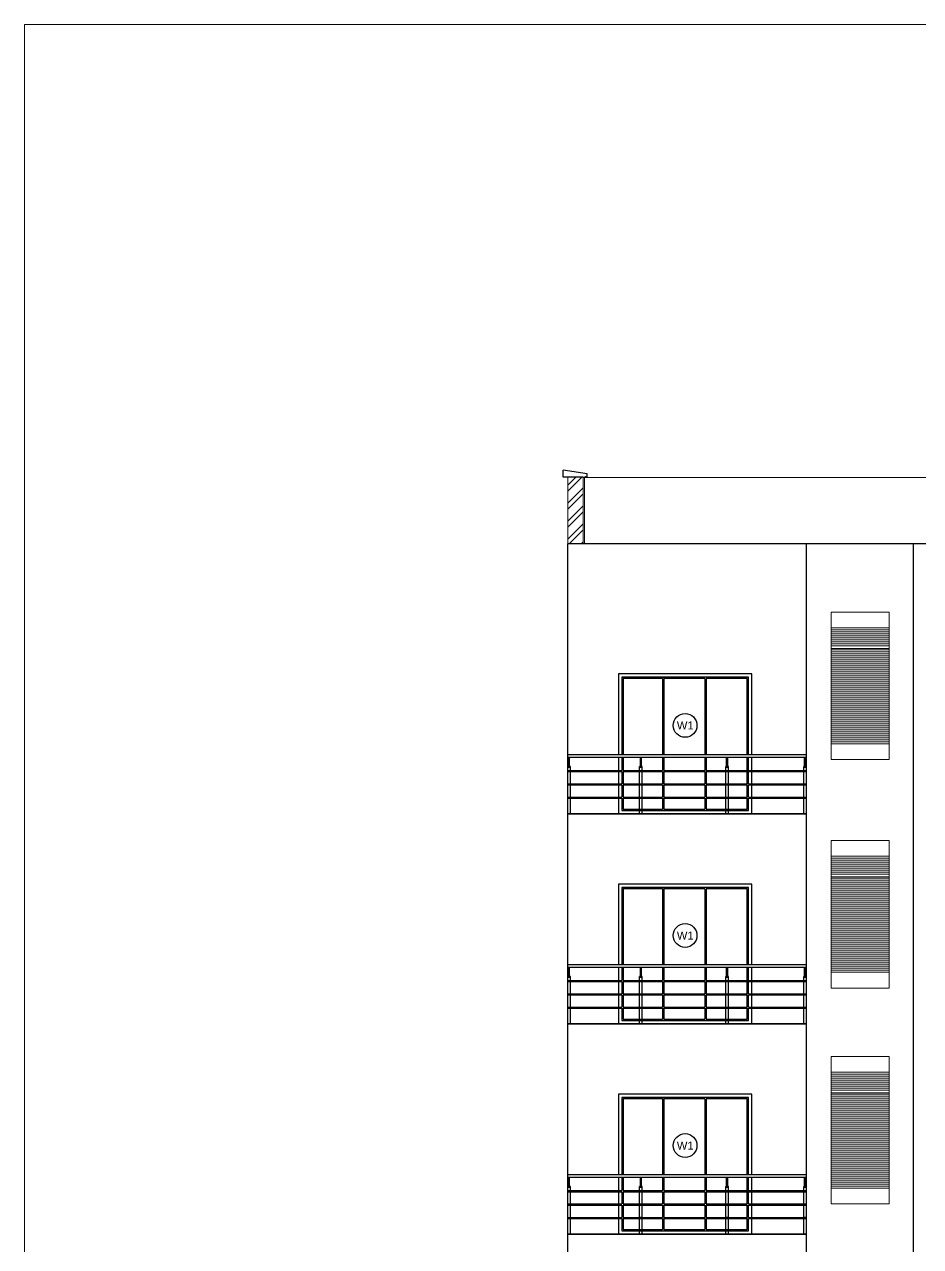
# Model space of a CAD drawing. Header units: millimetres. Extents: x -1932176 to 78768, y -1967 to 1266654.
# Drawn here: x -535414 to -521973, y 407666 to 425992 of the extents above; entities that cross this region are included whole.
import ezdxf

# ---------------------------------------------------------------- set-up
doc = ezdxf.new("R2010")
doc.units = ezdxf.units.MM
for name, color, linetype, lineweight in [('HATCH', 250, 'Continuous', 13), ('PLASTER', 252, 'Continuous', 15), ('railing', 212, 'Continuous', 25), ('SHEET', 7, 'Continuous', 13)]:
    doc.layers.add(name, color=color, linetype=linetype, lineweight=lineweight)
doc.styles.get("Standard").update_dxf_attribs({"font": 'arial.ttf'})

# ---------------------------------------------------------------- blocks, each defined once
blk = doc.blocks.new('ригеледержатель')
at = {"layer": 'railing', "ltscale": 10}
blk.add_lwpolyline([(148240, 1192435), (148270, 1192435), (148270, 1192417), (148240, 1192417)], close=True, dxfattribs=at)
blk.add_circle((148255, 1192426), 3, dxfattribs=at)

msp = doc.modelspace()

# ---------------------------------------------------------------- hatches: boundary and pattern name
at = {"layer": 'HATCH'}
h = msp.add_hatch(dxfattribs=at)
h.set_pattern_fill('ANSI32', color=256, scale=20)
h.set_pattern_definition([(45, (-1335607.8, 125846.54), (-134.70384, 134.70384), []), (45, (-1335517.99, 125846.54), (-134.70384, 134.70384), [])])
h.paths.add_polyline_path([(-527264.24249, 418204.59026), (-527034.24249, 418204.59026), (-527034.24249, 418224.59026), (-527034.18493, 419205.47893), (-527264.18493, 419205.47893)])
h.paths.add_polyline_path([(-504789.04995, 419187.03857), (-505019.04995, 419187.03857), (-505019.04995, 418205.03857), (-504789.04995, 418205.03857)])

# ---------------------------------------------------------------- linework, layer by layer
at = {"color": 18, "linetype": 'Continuous', "lineweight": 30, "ltscale": 5, "true_color": 0x000000}
for p, q in [((-527334.58416, 419204.59026), (-527334.58416, 419305.85832)), ((-526972.4365, 419254.59026), (-527334.58416, 419305.85832)), ((-527038.51033, 419204.59026), (-527334.58416, 419204.59026)), ((-527038.51033, 419204.59026), (-527005.1923, 419204.59026)), ((-526990.91052, 419204.59026), (-526972.4365, 419204.59026)), ((-526972.4365, 419204.59026), (-526972.4365, 419254.59026))]:
    msp.add_line(p, q, dxfattribs=at)
at = {"linetype": 'ByBlock', "lineweight": 20}
for p, q in [((-527264.24249, 418204.59026), (-527264.24249, 419204.59026)), ((-527034.24249, 419204.59026), (-527034.24249, 418204.59026)), ((-527264.24249, 414154.59026), (-527224.24249, 414154.59026)), ((-526187.91753, 414154.59026), (-526147.91753, 414154.59026)), ((-524894.01452, 414154.59026), (-524854.01452, 414154.59026)), ((-523724.24192, 414154.59026), (-523684.24192, 414154.59026)), ((-527264.24249, 411004.59026), (-527224.24249, 411004.59026)), ((-526187.91753, 411004.59026), (-526147.91753, 411004.59026)), ((-524894.01452, 411004.59026), (-524854.01452, 411004.59026)), ((-523724.24192, 411004.59026), (-523684.24192, 411004.59026)), ((-527264.24249, 407854.59026), (-527224.24249, 407854.59026)), ((-526187.91753, 407854.59026), (-526147.91753, 407854.59026)), ((-524894.01452, 407854.59026), (-524854.01452, 407854.59026)), ((-523724.24192, 407854.59026), (-523684.24192, 407854.59026))]:
    msp.add_line(p, q, dxfattribs=at)
at = {"color": 252, "ltscale": 30}
msp.add_line((-527014.24249, 419204.59026), (-505039.04995, 419187.48688), dxfattribs=at)
at = {"ltscale": 30}
for p, q in [((-527264.24249, 391654.59026), (-527264.24249, 418204.59026)), ((-504789.04995, 418204.59026), (-527264.24249, 418204.59026)), ((-523684.24209, 414154.59026), (-523684.24209, 418204.59026)), ((-522081.01097, 394654.59026), (-522081.01097, 418204.59026)), ((-524554.90031, 416202.09026), (-526454.90031, 416202.09026)), ((-526454.90031, 416202.09026), (-526454.90031, 415727.3923)), ((-526454.90031, 416202.09026), (-525821.90031, 416202.09026)), ((-525841.90031, 416182.09026), (-525841.90031, 415046.61926)), ((-525821.90031, 416182.09026), (-525821.90031, 415046.61926)), ((-525207.90031, 416182.09026), (-525207.90031, 415046.61926)), ((-524554.90031, 416202.09026), (-525187.90031, 416202.09026)), ((-525187.90031, 416182.09026), (-525187.90031, 415046.61926)), ((-527264.24249, 415046.61926), (-523684.24192, 415046.61926)), ((-527264.24249, 414154.59026), (-527264.24249, 415006.61926)), ((-527264.24249, 415006.61926), (-527236.24249, 415006.61926)), ((-527264.24249, 415006.61926), (-523684.24192, 415006.61926)), ((-525841.90031, 415006.61926), (-525841.90031, 414804.61926)), ((-525821.90031, 415006.61926), (-525821.90031, 414804.61926)), ((-525207.90031, 415006.61926), (-525207.90031, 414804.61926)), ((-525187.90031, 415006.61926), (-525187.90031, 414804.61926)), ((-523712.24192, 415006.61926), (-523684.24192, 415006.61926)), ((-523684.24192, 414154.59026), (-523684.24192, 415006.61926)), ((-527264.24249, 414804.61926), (-527224.24249, 414804.61926)), ((-527264.24249, 414804.61926), (-526454.90031, 414804.61926)), ((-527264.24249, 414788.61926), (-527224.24249, 414788.61926)), ((-527264.24249, 414788.61926), (-526454.90031, 414788.61926)), ((-526434.90031, 414804.61926), (-525841.90031, 414804.61926)), ((-526434.90031, 414788.61926), (-525841.90031, 414788.61926)), ((-525841.90031, 414788.61926), (-525841.90031, 414604.61926)), ((-525821.90031, 414804.61926), (-525207.90031, 414804.61926)), ((-525821.90031, 414788.61926), (-525821.90031, 414604.61926)), ((-525821.90031, 414788.61926), (-525207.90031, 414788.61926)), ((-525207.90031, 414788.61926), (-525207.90031, 414604.61926)), ((-525187.90031, 414804.61926), (-523684.24192, 414804.61926)), ((-525187.90031, 414788.61926), (-525187.90031, 414604.61926)), ((-525187.90031, 414788.61926), (-523684.24192, 414788.61926)), ((-523724.24192, 414804.61926), (-523684.24192, 414804.61926)), ((-523724.24192, 414788.61926), (-523684.24192, 414788.61926)), ((-527264.24249, 414604.61926), (-527224.24249, 414604.61926)), ((-527264.24249, 414604.61926), (-526454.90031, 414604.61926)), ((-527264.24249, 414588.61926), (-527224.24249, 414588.61926)), ((-527264.24249, 414588.61926), (-526454.90031, 414588.61926)), ((-526434.90031, 414604.61926), (-525841.90031, 414604.61926)), ((-526434.90031, 414588.61926), (-525841.90031, 414588.61926)), ((-525841.90031, 414588.61926), (-525841.90031, 414404.61926)), ((-525821.90031, 414604.61926), (-525207.90031, 414604.61926)), ((-525821.90031, 414588.61926), (-525821.90031, 414404.61926)), ((-525821.90031, 414588.61926), (-525207.90031, 414588.61926)), ((-525207.90031, 414588.61926), (-525207.90031, 414404.61926)), ((-525187.90031, 414604.61926), (-524574.90031, 414604.61926)), ((-525187.90031, 414588.61926), (-525187.90031, 414404.61926)), ((-525187.90031, 414588.61926), (-524574.90031, 414588.61926)), ((-524554.90031, 414604.61926), (-523684.24192, 414604.61926)), ((-524554.90031, 414588.61926), (-523684.24192, 414588.61926)), ((-523724.24192, 414604.61926), (-523684.24192, 414604.61926)), ((-523724.24192, 414588.61926), (-523684.24192, 414588.61926)), ((-527264.24249, 414404.61926), (-527224.24249, 414404.61926)), ((-527264.24249, 414404.61926), (-526454.90031, 414404.61926)), ((-527264.24249, 414388.61926), (-527224.24249, 414388.61926)), ((-527264.24249, 414388.61926), (-526454.90031, 414388.61926)), ((-526434.90031, 414404.61926), (-525841.90031, 414404.61926)), ((-526434.90031, 414388.61926), (-525841.90031, 414388.61926)), ((-525841.90031, 414388.61926), (-525841.90031, 414224.59026)), ((-525821.90031, 414404.61926), (-525207.90031, 414404.61926)), ((-525821.90031, 414388.61926), (-525821.90031, 414224.59026)), ((-525821.90031, 414388.61926), (-525207.90031, 414388.61926)), ((-525207.90031, 414388.61926), (-525207.90031, 414224.59026)), ((-525187.90031, 414404.61926), (-524574.90031, 414404.61926)), ((-525187.90031, 414388.61926), (-525187.90031, 414224.59026)), ((-525187.90031, 414388.61926), (-524574.90031, 414388.61926)), ((-524554.90031, 414404.61926), (-523684.24192, 414404.61926)), ((-524554.90031, 414388.61926), (-523684.24192, 414388.61926)), ((-523724.24192, 414404.61926), (-523684.24192, 414404.61926)), ((-523724.24192, 414388.61926), (-523684.24192, 414388.61926)), ((-523684.24209, 414154.59026), (-527264.24249, 414154.59026)), ((-523684.24209, 414154.59026), (-527264.24249, 414154.59026)), ((-527264.24249, 414154.59026), (-527224.24249, 414154.59026)), ((-527264.24249, 414154.59026), (-523684.24192, 414154.59026)), ((-523724.24192, 414154.59026), (-523684.24192, 414154.59026)), ((-523684.24209, 411004.59026), (-523684.24209, 414154.59026)), ((-524554.90031, 413052.09026), (-526454.90031, 413052.09026)), ((-526454.90031, 413052.09026), (-526454.90031, 412577.3923)), ((-526454.90031, 413052.09026), (-525821.90031, 413052.09026)), ((-525841.90031, 413032.09026), (-525841.90031, 411896.61926)), ((-525821.90031, 413032.09026), (-525821.90031, 411896.61926)), ((-525207.90031, 413032.09026), (-525207.90031, 411896.61926)), ((-524554.90031, 413052.09026), (-525187.90031, 413052.09026)), ((-525187.90031, 413032.09026), (-525187.90031, 411896.61926)), ((-527264.24249, 411896.61926), (-523684.24192, 411896.61926)), ((-527264.24249, 411004.59026), (-527264.24249, 411856.61926)), ((-527264.24249, 411856.61926), (-527236.24249, 411856.61926)), ((-527264.24249, 411856.61926), (-523684.24192, 411856.61926)), ((-525841.90031, 411856.61926), (-525841.90031, 411654.61926)), ((-525821.90031, 411856.61926), (-525821.90031, 411654.61926)), ((-525207.90031, 411856.61926), (-525207.90031, 411654.61926)), ((-525187.90031, 411856.61926), (-525187.90031, 411654.61926)), ((-523712.24192, 411856.61926), (-523684.24192, 411856.61926)), ((-523684.24192, 411004.59026), (-523684.24192, 411856.61926)), ((-527264.24249, 411654.61926), (-527224.24249, 411654.61926)), ((-527264.24249, 411654.61926), (-526454.90031, 411654.61926)), ((-527264.24249, 411638.61926), (-527224.24249, 411638.61926)), ((-527264.24249, 411638.61926), (-526454.90031, 411638.61926)), ((-526434.90031, 411654.61926), (-525841.90031, 411654.61926)), ((-526434.90031, 411638.61926), (-525841.90031, 411638.61926)), ((-525841.90031, 411638.61926), (-525841.90031, 411454.61926)), ((-525821.90031, 411654.61926), (-525207.90031, 411654.61926)), ((-525821.90031, 411638.61926), (-525821.90031, 411454.61926)), ((-525821.90031, 411638.61926), (-525207.90031, 411638.61926)), ((-525207.90031, 411638.61926), (-525207.90031, 411454.61926)), ((-525187.90031, 411654.61926), (-523684.24192, 411654.61926)), ((-525187.90031, 411638.61926), (-525187.90031, 411454.61926)), ((-525187.90031, 411638.61926), (-523684.24192, 411638.61926)), ((-523724.24192, 411654.61926), (-523684.24192, 411654.61926)), ((-523724.24192, 411638.61926), (-523684.24192, 411638.61926)), ((-527264.24249, 411454.61926), (-527224.24249, 411454.61926)), ((-527264.24249, 411454.61926), (-526454.90031, 411454.61926)), ((-527264.24249, 411438.61926), (-527224.24249, 411438.61926)), ((-527264.24249, 411438.61926), (-526454.90031, 411438.61926)), ((-526434.90031, 411454.61926), (-525841.90031, 411454.61926)), ((-526434.90031, 411438.61926), (-525841.90031, 411438.61926)), ((-525841.90031, 411438.61926), (-525841.90031, 411254.61926)), ((-525821.90031, 411454.61926), (-525207.90031, 411454.61926)), ((-525821.90031, 411438.61926), (-525821.90031, 411254.61926)), ((-525821.90031, 411438.61926), (-525207.90031, 411438.61926)), ((-525207.90031, 411438.61926), (-525207.90031, 411254.61926)), ((-525187.90031, 411454.61926), (-524574.90031, 411454.61926)), ((-525187.90031, 411438.61926), (-525187.90031, 411254.61926)), ((-525187.90031, 411438.61926), (-524574.90031, 411438.61926)), ((-524554.90031, 411454.61926), (-523684.24192, 411454.61926)), ((-524554.90031, 411438.61926), (-523684.24192, 411438.61926)), ((-523724.24192, 411454.61926), (-523684.24192, 411454.61926)), ((-523724.24192, 411438.61926), (-523684.24192, 411438.61926)), ((-527264.24249, 411254.61926), (-527224.24249, 411254.61926)), ((-527264.24249, 411254.61926), (-526454.90031, 411254.61926)), ((-527264.24249, 411238.61926), (-527224.24249, 411238.61926)), ((-527264.24249, 411238.61926), (-526454.90031, 411238.61926)), ((-526434.90031, 411254.61926), (-525841.90031, 411254.61926)), ((-526434.90031, 411238.61926), (-525841.90031, 411238.61926)), ((-525841.90031, 411238.61926), (-525841.90031, 411074.59026)), ((-525821.90031, 411254.61926), (-525207.90031, 411254.61926)), ((-525821.90031, 411238.61926), (-525821.90031, 411074.59026)), ((-525821.90031, 411238.61926), (-525207.90031, 411238.61926)), ((-525207.90031, 411238.61926), (-525207.90031, 411074.59026)), ((-525187.90031, 411254.61926), (-524574.90031, 411254.61926)), ((-525187.90031, 411238.61926), (-525187.90031, 411074.59026)), ((-525187.90031, 411238.61926), (-524574.90031, 411238.61926)), ((-524554.90031, 411254.61926), (-523684.24192, 411254.61926)), ((-524554.90031, 411238.61926), (-523684.24192, 411238.61926)), ((-523724.24192, 411254.61926), (-523684.24192, 411254.61926)), ((-523724.24192, 411238.61926), (-523684.24192, 411238.61926)), ((-523684.24209, 411004.59026), (-527264.24249, 411004.59026)), ((-523684.24209, 411004.59026), (-527264.24249, 411004.59026)), ((-527264.24249, 411004.59026), (-527224.24249, 411004.59026)), ((-527264.24249, 411004.59026), (-523684.24192, 411004.59026)), ((-523724.24192, 411004.59026), (-523684.24192, 411004.59026)), ((-523684.24209, 407854.59026), (-523684.24209, 411004.59026)), ((-524554.90031, 409902.09026), (-526454.90031, 409902.09026)), ((-526454.90031, 409902.09026), (-526454.90031, 409427.3923)), ((-526454.90031, 409902.09026), (-525821.90031, 409902.09026)), ((-525841.90031, 409882.09026), (-525841.90031, 408746.61926)), ((-525821.90031, 409882.09026), (-525821.90031, 408746.61926)), ((-525207.90031, 409882.09026), (-525207.90031, 408746.61926)), ((-524554.90031, 409902.09026), (-525187.90031, 409902.09026)), ((-525187.90031, 409882.09026), (-525187.90031, 408746.61926)), ((-527264.24249, 408746.61926), (-523684.24192, 408746.61926)), ((-527264.24249, 407854.59026), (-527264.24249, 408706.61926)), ((-527264.24249, 408706.61926), (-527236.24249, 408706.61926)), ((-527264.24249, 408706.61926), (-523684.24192, 408706.61926)), ((-525841.90031, 408706.61926), (-525841.90031, 408504.61926)), ((-525821.90031, 408706.61926), (-525821.90031, 408504.61926)), ((-525207.90031, 408706.61926), (-525207.90031, 408504.61926)), ((-525187.90031, 408706.61926), (-525187.90031, 408504.61926)), ((-523712.24192, 408706.61926), (-523684.24192, 408706.61926)), ((-523684.24192, 407854.59026), (-523684.24192, 408706.61926)), ((-527264.24249, 408504.61926), (-527224.24249, 408504.61926)), ((-527264.24249, 408504.61926), (-526454.90031, 408504.61926)), ((-527264.24249, 408488.61926), (-527224.24249, 408488.61926)), ((-527264.24249, 408488.61926), (-526454.90031, 408488.61926)), ((-526434.90031, 408504.61926), (-525841.90031, 408504.61926)), ((-526434.90031, 408488.61926), (-525841.90031, 408488.61926)), ((-525841.90031, 408488.61926), (-525841.90031, 408304.61926)), ((-525821.90031, 408504.61926), (-525207.90031, 408504.61926)), ((-525821.90031, 408488.61926), (-525821.90031, 408304.61926)), ((-525821.90031, 408488.61926), (-525207.90031, 408488.61926)), ((-525207.90031, 408488.61926), (-525207.90031, 408304.61926)), ((-525187.90031, 408504.61926), (-523684.24192, 408504.61926)), ((-525187.90031, 408488.61926), (-525187.90031, 408304.61926)), ((-525187.90031, 408488.61926), (-523684.24192, 408488.61926)), ((-523724.24192, 408504.61926), (-523684.24192, 408504.61926)), ((-523724.24192, 408488.61926), (-523684.24192, 408488.61926)), ((-527264.24249, 408304.61926), (-527224.24249, 408304.61926)), ((-527264.24249, 408304.61926), (-526454.90031, 408304.61926)), ((-526434.90031, 408304.61926), (-525841.90031, 408304.61926)), ((-525821.90031, 408304.61926), (-525207.90031, 408304.61926)), ((-525187.90031, 408304.61926), (-524574.90031, 408304.61926)), ((-524554.90031, 408304.61926), (-523684.24192, 408304.61926)), ((-523724.24192, 408304.61926), (-523684.24192, 408304.61926)), ((-527264.24249, 408288.61926), (-527224.24249, 408288.61926)), ((-527264.24249, 408288.61926), (-526454.90031, 408288.61926)), ((-526434.90031, 408288.61926), (-525841.90031, 408288.61926)), ((-525841.90031, 408288.61926), (-525841.90031, 408104.61926)), ((-525821.90031, 408288.61926), (-525821.90031, 408104.61926)), ((-525821.90031, 408288.61926), (-525207.90031, 408288.61926)), ((-525207.90031, 408288.61926), (-525207.90031, 408104.61926)), ((-525187.90031, 408288.61926), (-525187.90031, 408104.61926)), ((-525187.90031, 408288.61926), (-524574.90031, 408288.61926)), ((-524554.90031, 408288.61926), (-523684.24192, 408288.61926)), ((-523724.24192, 408288.61926), (-523684.24192, 408288.61926)), ((-527264.24249, 408104.61926), (-527224.24249, 408104.61926)), ((-527264.24249, 408104.61926), (-526454.90031, 408104.61926)), ((-527264.24249, 408088.61926), (-527224.24249, 408088.61926)), ((-527264.24249, 408088.61926), (-526454.90031, 408088.61926)), ((-526434.90031, 408104.61926), (-525841.90031, 408104.61926)), ((-526434.90031, 408088.61926), (-525841.90031, 408088.61926)), ((-525841.90031, 408088.61926), (-525841.90031, 407924.59026)), ((-525821.90031, 408104.61926), (-525207.90031, 408104.61926)), ((-525821.90031, 408088.61926), (-525821.90031, 407924.59026)), ((-525821.90031, 408088.61926), (-525207.90031, 408088.61926)), ((-525207.90031, 408088.61926), (-525207.90031, 407924.59026)), ((-525187.90031, 408104.61926), (-524574.90031, 408104.61926)), ((-525187.90031, 408088.61926), (-525187.90031, 407924.59026)), ((-525187.90031, 408088.61926), (-524574.90031, 408088.61926)), ((-524554.90031, 408104.61926), (-523684.24192, 408104.61926)), ((-524554.90031, 408088.61926), (-523684.24192, 408088.61926)), ((-523724.24192, 408104.61926), (-523684.24192, 408104.61926)), ((-523724.24192, 408088.61926), (-523684.24192, 408088.61926)), ((-523684.24209, 407854.59026), (-527264.24249, 407854.59026)), ((-523684.24209, 407854.59026), (-527264.24249, 407854.59026)), ((-527264.24249, 407854.59026), (-527224.24249, 407854.59026)), ((-527264.24249, 407854.59026), (-523684.24192, 407854.59026)), ((-523724.24192, 407854.59026), (-523684.24192, 407854.59026)), ((-523684.24209, 404704.59026), (-523684.24209, 407854.59026))]:
    msp.add_line(p, q, dxfattribs=at)
for p, q in [((-527034.24249, 418204.59026), (-527034.24249, 418224.59026)), ((-527264.24249, 414154.59026), (-527264.24249, 414864.59026)), ((-526187.91753, 414154.59026), (-526187.91753, 414866.61926)), ((-524894.01452, 414154.59026), (-524894.01452, 414866.61926)), ((-523724.24192, 414154.59026), (-523724.24192, 414866.61926)), ((-527264.24249, 411004.59026), (-527264.24249, 411714.59026)), ((-526187.91753, 411004.59026), (-526187.91753, 411716.61926)), ((-524894.01452, 411004.59026), (-524894.01452, 411716.61926)), ((-523724.24192, 411004.59026), (-523724.24192, 411716.61926)), ((-527264.24249, 407854.59026), (-527264.24249, 408564.59026)), ((-526187.91753, 407854.59026), (-526187.91753, 408566.61926)), ((-524894.01452, 407854.59026), (-524894.01452, 408566.61926)), ((-523724.24192, 407854.59026), (-523724.24192, 408566.61926))]:
    msp.add_line(p, q)
at = {"color": 254, "linetype": 'Continuous', "lineweight": 15, "ltscale": 50, "transparency": 33554493}
for p, q in [((-522443.54135, 416946.58409), (-523314.84383, 416946.58409)), ((-522443.54135, 416916.58409), (-523314.84383, 416916.58409)), ((-522443.54135, 416886.58409), (-523314.84383, 416886.58409)), ((-522443.54135, 416886.58409), (-523314.84383, 416886.58409)), ((-522443.54135, 416856.58409), (-523314.84383, 416856.58409)), ((-522443.54135, 416826.58409), (-523314.84383, 416826.58409)), ((-522443.54135, 416796.58409), (-523314.84383, 416796.58409)), ((-522443.54135, 416766.58409), (-523314.84383, 416766.58409)), ((-522443.54135, 416736.58409), (-523314.84383, 416736.58409)), ((-522443.54135, 416706.58409), (-523314.84383, 416706.58409)), ((-522443.54135, 416706.58409), (-523314.84383, 416706.58409)), ((-522443.54135, 416676.58409), (-523314.84383, 416676.58409)), ((-522443.54135, 416636.58409), (-523314.84383, 416636.58409)), ((-522443.54135, 416616.58409), (-523314.84383, 416616.58409)), ((-522443.54135, 416586.58409), (-523314.84383, 416586.58409)), ((-522443.54135, 416556.58409), (-523314.84383, 416556.58409)), ((-522443.54135, 416526.58409), (-523314.84383, 416526.58409)), ((-522443.54135, 416526.58409), (-523314.84383, 416526.58409)), ((-522443.54135, 416496.58409), (-523314.84383, 416496.58409)), ((-522443.54135, 416466.58409), (-523314.84383, 416466.58409)), ((-522443.54135, 416436.58409), (-523314.84383, 416436.58409)), ((-522443.54135, 416406.58409), (-523314.84383, 416406.58409)), ((-522443.54135, 416376.58409), (-523314.84383, 416376.58409)), ((-522443.54135, 416346.58409), (-523314.84383, 416346.58409)), ((-522443.54135, 416346.58409), (-523314.84383, 416346.58409)), ((-522443.54135, 416316.58409), (-523314.84383, 416316.58409)), ((-522443.54135, 416286.58409), (-523314.84383, 416286.58409)), ((-522443.54135, 416256.58409), (-523314.84383, 416256.58409)), ((-522443.54135, 416226.58409), (-523314.84383, 416226.58409)), ((-522443.54135, 416196.58409), (-523314.84383, 416196.58409)), ((-522443.54135, 416166.58409), (-523314.84383, 416166.58409)), ((-522443.54135, 416166.58409), (-523314.84383, 416166.58409)), ((-522443.54135, 416136.58409), (-523314.84383, 416136.58409)), ((-522443.54135, 416106.58409), (-523314.84383, 416106.58409)), ((-522443.54135, 416076.58409), (-523314.84383, 416076.58409)), ((-522443.54135, 416046.58409), (-523314.84383, 416046.58409)), ((-522443.54135, 416016.58409), (-523314.84383, 416016.58409)), ((-522443.54135, 415986.58409), (-523314.84383, 415986.58409)), ((-522443.54135, 415986.58409), (-523314.84383, 415986.58409)), ((-522443.54135, 415956.58409), (-523314.84383, 415956.58409)), ((-522443.54135, 415926.58409), (-523314.84383, 415926.58409)), ((-522443.54135, 415896.58409), (-523314.84383, 415896.58409)), ((-522443.54135, 415866.58409), (-523314.84383, 415866.58409)), ((-522443.54135, 415836.58409), (-523314.84383, 415836.58409)), ((-522443.54135, 415806.58409), (-523314.84383, 415806.58409)), ((-522443.54135, 415776.58409), (-523314.84383, 415776.58409)), ((-522443.54135, 415746.58409), (-523314.84383, 415746.58409)), ((-522443.54135, 415716.58409), (-523314.84383, 415716.58409)), ((-522443.54135, 415686.58409), (-523314.84383, 415686.58409)), ((-522443.54135, 415656.58409), (-523314.84383, 415656.58409)), ((-522443.54135, 415626.58409), (-523314.84383, 415626.58409)), ((-522443.54135, 415626.58409), (-523314.84383, 415626.58409)), ((-522443.54135, 415596.58409), (-523314.84383, 415596.58409)), ((-522443.54135, 415566.58409), (-523314.84383, 415566.58409)), ((-522443.54135, 415536.58409), (-523314.84383, 415536.58409)), ((-522443.54135, 415536.58409), (-523314.84383, 415536.58409)), ((-522443.54135, 415506.58409), (-523314.84383, 415506.58409)), ((-522443.54135, 415506.58409), (-523314.84383, 415506.58409)), ((-522443.54135, 415476.58409), (-523314.84383, 415476.58409)), ((-522443.54135, 415476.58409), (-523314.84383, 415476.58409)), ((-522443.54135, 415446.58409), (-523314.84383, 415446.58409)), ((-522443.54135, 415446.58409), (-523314.84383, 415446.58409)), ((-522443.54135, 415416.58409), (-523314.84383, 415416.58409)), ((-522443.54135, 415386.58409), (-523314.84383, 415386.58409)), ((-522443.54135, 415386.58409), (-523314.84383, 415386.58409)), ((-522443.54135, 415356.58409), (-523314.84383, 415356.58409)), ((-522443.54135, 415326.58409), (-523314.84383, 415326.58409)), ((-522443.54135, 415296.58409), (-523314.84383, 415296.58409)), ((-522443.54135, 415266.58409), (-523314.84383, 415266.58409)), ((-522443.54135, 415236.58409), (-523314.84383, 415236.58409)), ((-522443.54135, 415206.58409), (-523314.84383, 415206.58409)), ((-522443.54135, 413518.57723), (-523314.84383, 413518.57723)), ((-522443.54135, 413488.57723), (-523314.84383, 413488.57723)), ((-522443.54135, 413458.57723), (-523314.84383, 413458.57723)), ((-522443.54135, 413458.57723), (-523314.84383, 413458.57723)), ((-522443.54135, 413428.57723), (-523314.84383, 413428.57723)), ((-522443.54135, 413398.57723), (-523314.84383, 413398.57723)), ((-522443.54135, 413368.57723), (-523314.84383, 413368.57723)), ((-522443.54135, 413338.57723), (-523314.84383, 413338.57723)), ((-522443.54135, 413308.57723), (-523314.84383, 413308.57723)), ((-522443.54135, 413278.57723), (-523314.84383, 413278.57723)), ((-522443.54135, 413278.57723), (-523314.84383, 413278.57723)), ((-522443.54135, 413248.57723), (-523314.84383, 413248.57723)), ((-522443.54135, 413208.57723), (-523314.84383, 413208.57723)), ((-522443.54135, 413188.57723), (-523314.84383, 413188.57723)), ((-522443.54135, 413158.57723), (-523314.84383, 413158.57723)), ((-522443.54135, 413128.57723), (-523314.84383, 413128.57723)), ((-522443.54135, 413098.57723), (-523314.84383, 413098.57723)), ((-522443.54135, 413098.57723), (-523314.84383, 413098.57723)), ((-522443.54135, 413068.57723), (-523314.84383, 413068.57723)), ((-522443.54135, 413038.57723), (-523314.84383, 413038.57723)), ((-522443.54135, 413008.57723), (-523314.84383, 413008.57723)), ((-522443.54135, 412978.57723), (-523314.84383, 412978.57723)), ((-522443.54135, 412948.57723), (-523314.84383, 412948.57723)), ((-522443.54135, 412918.57723), (-523314.84383, 412918.57723)), ((-522443.54135, 412918.57723), (-523314.84383, 412918.57723)), ((-522443.54135, 412888.57723), (-523314.84383, 412888.57723)), ((-522443.54135, 412858.57723), (-523314.84383, 412858.57723)), ((-522443.54135, 412828.57723), (-523314.84383, 412828.57723)), ((-522443.54135, 412798.57723), (-523314.84383, 412798.57723)), ((-522443.54135, 412768.57723), (-523314.84383, 412768.57723)), ((-522443.54135, 412738.57723), (-523314.84383, 412738.57723)), ((-522443.54135, 412738.57723), (-523314.84383, 412738.57723)), ((-522443.54135, 412708.57723), (-523314.84383, 412708.57723)), ((-522443.54135, 412678.57723), (-523314.84383, 412678.57723)), ((-522443.54135, 412648.57723), (-523314.84383, 412648.57723)), ((-522443.54135, 412618.57723), (-523314.84383, 412618.57723)), ((-522443.54135, 412588.57723), (-523314.84383, 412588.57723)), ((-522443.54135, 412558.57723), (-523314.84383, 412558.57723)), ((-522443.54135, 412558.57723), (-523314.84383, 412558.57723)), ((-522443.54135, 412528.57723), (-523314.84383, 412528.57723)), ((-522443.54135, 412498.57723), (-523314.84383, 412498.57723)), ((-522443.54135, 412468.57723), (-523314.84383, 412468.57723)), ((-522443.54135, 412438.57723), (-523314.84383, 412438.57723)), ((-522443.54135, 412408.57723), (-523314.84383, 412408.57723)), ((-522443.54135, 412378.57723), (-523314.84383, 412378.57723)), ((-522443.54135, 412348.57723), (-523314.84383, 412348.57723)), ((-522443.54135, 412318.57723), (-523314.84383, 412318.57723)), ((-522443.54135, 412288.57723), (-523314.84383, 412288.57723)), ((-522443.54135, 412258.57723), (-523314.84383, 412258.57723)), ((-522443.54135, 412228.57723), (-523314.84383, 412228.57723)), ((-522443.54135, 412198.57723), (-523314.84383, 412198.57723)), ((-522443.54135, 412198.57723), (-523314.84383, 412198.57723)), ((-522443.54135, 412168.57723), (-523314.84383, 412168.57723)), ((-522443.54135, 412138.57723), (-523314.84383, 412138.57723)), ((-522443.54135, 412108.57723), (-523314.84383, 412108.57723)), ((-522443.54135, 412108.57723), (-523314.84383, 412108.57723)), ((-522443.54135, 412078.57723), (-523314.84383, 412078.57723)), ((-522443.54135, 412078.57723), (-523314.84383, 412078.57723)), ((-522443.54135, 412048.57723), (-523314.84383, 412048.57723)), ((-522443.54135, 412048.57723), (-523314.84383, 412048.57723)), ((-522443.54135, 412018.57723), (-523314.84383, 412018.57723)), ((-522443.54135, 412018.57723), (-523314.84383, 412018.57723)), ((-522443.54135, 411988.57723), (-523314.84383, 411988.57723)), ((-522443.54135, 411958.57723), (-523314.84383, 411958.57723)), ((-522443.54135, 411958.57723), (-523314.84383, 411958.57723)), ((-522443.54135, 411928.57723), (-523314.84383, 411928.57723)), ((-522443.54135, 411898.57723), (-523314.84383, 411898.57723)), ((-522443.54135, 411868.57723), (-523314.84383, 411868.57723)), ((-522443.54135, 411838.57723), (-523314.84383, 411838.57723)), ((-522443.54135, 411808.57723), (-523314.84383, 411808.57723)), ((-522443.54135, 411778.57723), (-523314.84383, 411778.57723)), ((-522443.54135, 410281.39441), (-523314.84383, 410281.39441)), ((-522443.54135, 410251.39441), (-523314.84383, 410251.39441)), ((-522443.54135, 410221.39441), (-523314.84383, 410221.39441)), ((-522443.54135, 410221.39441), (-523314.84383, 410221.39441)), ((-522443.54135, 410191.39441), (-523314.84383, 410191.39441)), ((-522443.54135, 410161.39441), (-523314.84383, 410161.39441)), ((-522443.54135, 410131.39441), (-523314.84383, 410131.39441)), ((-522443.54135, 410101.39441), (-523314.84383, 410101.39441)), ((-522443.54135, 410071.39441), (-523314.84383, 410071.39441)), ((-522443.54135, 410041.39441), (-523314.84383, 410041.39441)), ((-522443.54135, 410041.39441), (-523314.84383, 410041.39441)), ((-522443.54135, 410011.39441), (-523314.84383, 410011.39441)), ((-522443.54135, 409971.39441), (-523314.84383, 409971.39441)), ((-522443.54135, 409951.39441), (-523314.84383, 409951.39441)), ((-522443.54135, 409921.39441), (-523314.84383, 409921.39441)), ((-522443.54135, 409891.39441), (-523314.84383, 409891.39441)), ((-522443.54135, 409861.39441), (-523314.84383, 409861.39441)), ((-522443.54135, 409861.39441), (-523314.84383, 409861.39441)), ((-522443.54135, 409831.39441), (-523314.84383, 409831.39441)), ((-522443.54135, 409801.39441), (-523314.84383, 409801.39441)), ((-522443.54135, 409771.39441), (-523314.84383, 409771.39441)), ((-522443.54135, 409741.39441), (-523314.84383, 409741.39441)), ((-522443.54135, 409711.39441), (-523314.84383, 409711.39441)), ((-522443.54135, 409681.39441), (-523314.84383, 409681.39441)), ((-522443.54135, 409681.39441), (-523314.84383, 409681.39441)), ((-522443.54135, 409651.39441), (-523314.84383, 409651.39441)), ((-522443.54135, 409621.39441), (-523314.84383, 409621.39441)), ((-522443.54135, 409591.39441), (-523314.84383, 409591.39441)), ((-522443.54135, 409561.39441), (-523314.84383, 409561.39441)), ((-522443.54135, 409531.39441), (-523314.84383, 409531.39441)), ((-522443.54135, 409501.39441), (-523314.84383, 409501.39441)), ((-522443.54135, 409501.39441), (-523314.84383, 409501.39441)), ((-522443.54135, 409471.39441), (-523314.84383, 409471.39441)), ((-522443.54135, 409441.39441), (-523314.84383, 409441.39441)), ((-522443.54135, 409411.39441), (-523314.84383, 409411.39441)), ((-522443.54135, 409381.39441), (-523314.84383, 409381.39441)), ((-522443.54135, 409351.39441), (-523314.84383, 409351.39441)), ((-522443.54135, 409321.39441), (-523314.84383, 409321.39441)), ((-522443.54135, 409321.39441), (-523314.84383, 409321.39441)), ((-522443.54135, 409291.39441), (-523314.84383, 409291.39441)), ((-522443.54135, 409261.39441), (-523314.84383, 409261.39441)), ((-522443.54135, 409231.39441), (-523314.84383, 409231.39441)), ((-522443.54135, 409201.39441), (-523314.84383, 409201.39441)), ((-522443.54135, 409171.39441), (-523314.84383, 409171.39441)), ((-522443.54135, 409141.39441), (-523314.84383, 409141.39441)), ((-522443.54135, 409111.39441), (-523314.84383, 409111.39441)), ((-522443.54135, 409081.39441), (-523314.84383, 409081.39441)), ((-522443.54135, 409051.39441), (-523314.84383, 409051.39441)), ((-522443.54135, 409021.39441), (-523314.84383, 409021.39441)), ((-522443.54135, 408991.39441), (-523314.84383, 408991.39441)), ((-522443.54135, 408961.39441), (-523314.84383, 408961.39441)), ((-522443.54135, 408961.39441), (-523314.84383, 408961.39441)), ((-522443.54135, 408931.39441), (-523314.84383, 408931.39441)), ((-522443.54135, 408901.39441), (-523314.84383, 408901.39441)), ((-522443.54135, 408871.39441), (-523314.84383, 408871.39441)), ((-522443.54135, 408871.39441), (-523314.84383, 408871.39441)), ((-522443.54135, 408841.39441), (-523314.84383, 408841.39441)), ((-522443.54135, 408841.39441), (-523314.84383, 408841.39441)), ((-522443.54135, 408811.39441), (-523314.84383, 408811.39441)), ((-522443.54135, 408811.39441), (-523314.84383, 408811.39441)), ((-522443.54135, 408781.39441), (-523314.84383, 408781.39441)), ((-522443.54135, 408781.39441), (-523314.84383, 408781.39441)), ((-522443.54135, 408751.39441), (-523314.84383, 408751.39441)), ((-522443.54135, 408721.39441), (-523314.84383, 408721.39441)), ((-522443.54135, 408721.39441), (-523314.84383, 408721.39441)), ((-522443.54135, 408691.39441), (-523314.84383, 408691.39441)), ((-522443.54135, 408661.39441), (-523314.84383, 408661.39441)), ((-522443.54135, 408631.39441), (-523314.84383, 408631.39441)), ((-522443.54135, 408601.39441), (-523314.84383, 408601.39441)), ((-522443.54135, 408571.39441), (-523314.84383, 408571.39441)), ((-522443.54135, 408541.39441), (-523314.84383, 408541.39441))]:
    msp.add_line(p, q, dxfattribs=at)
at = {"ltscale": 10}
for p, q in [((-527252.24249, 414864.59026), (-527252.24249, 415006.61926)), ((-527236.24249, 414864.59026), (-527236.24249, 415006.61926)), ((-526175.91753, 414866.61926), (-526175.91753, 415006.61926)), ((-526159.91753, 414866.61926), (-526159.91753, 415006.61926)), ((-524882.01452, 414866.61926), (-524882.01452, 415006.61926)), ((-524866.01452, 414866.61926), (-524866.01452, 415006.61926)), ((-523712.24192, 414866.61926), (-523712.24192, 415006.61926)), ((-523696.24192, 414866.61926), (-523696.24192, 415006.61926)), ((-527264.24249, 414802.59026), (-527264.24249, 414854.59026)), ((-527264.24249, 414602.59026), (-527264.24249, 414786.59026)), ((-527224.24249, 414802.59026), (-527224.24249, 414854.59026)), ((-527224.24249, 414602.59026), (-527224.24249, 414802.59026)), ((-526187.91753, 414804.61926), (-526187.91753, 414856.61926)), ((-526187.91753, 414604.61926), (-526187.91753, 414788.61926)), ((-526147.91753, 414804.61926), (-526147.91753, 414856.61926)), ((-526147.91753, 414604.61926), (-526147.91753, 414804.61926)), ((-524894.01452, 414804.61926), (-524894.01452, 414856.61926)), ((-524894.01452, 414604.61926), (-524894.01452, 414788.61926)), ((-524854.01452, 414804.61926), (-524854.01452, 414856.61926)), ((-524854.01452, 414604.61926), (-524854.01452, 414804.61926)), ((-523724.24192, 414804.61926), (-523724.24192, 414856.61926)), ((-523724.24192, 414604.61926), (-523724.24192, 414788.61926)), ((-523684.24192, 414804.61926), (-523684.24192, 414856.61926)), ((-523684.24192, 414604.61926), (-523684.24192, 414804.61926)), ((-527264.24249, 414402.59026), (-527264.24249, 414586.59026)), ((-527224.24249, 414402.59026), (-527224.24249, 414602.59026)), ((-526187.91753, 414404.61926), (-526187.91753, 414588.61926)), ((-526147.91753, 414404.61926), (-526147.91753, 414604.61926)), ((-524894.01452, 414404.61926), (-524894.01452, 414588.61926)), ((-524854.01452, 414404.61926), (-524854.01452, 414604.61926)), ((-523724.24192, 414404.61926), (-523724.24192, 414588.61926)), ((-523684.24192, 414404.61926), (-523684.24192, 414604.61926)), ((-527264.24249, 414154.59026), (-527264.24249, 414386.59026)), ((-527224.24249, 414154.59026), (-527224.24249, 414402.59026)), ((-526187.91753, 414156.61926), (-526187.91753, 414388.61926)), ((-526147.91753, 414154.59026), (-526147.91753, 414404.61926)), ((-524894.01452, 414156.61926), (-524894.01452, 414388.61926)), ((-524854.01452, 414154.59026), (-524854.01452, 414404.61926)), ((-523724.24192, 414156.61926), (-523724.24192, 414388.61926)), ((-523684.24192, 414154.59026), (-523684.24192, 414404.61926)), ((-527252.24249, 411714.59026), (-527252.24249, 411856.61926)), ((-527236.24249, 411714.59026), (-527236.24249, 411856.61926)), ((-526175.91753, 411716.61926), (-526175.91753, 411856.61926)), ((-526159.91753, 411716.61926), (-526159.91753, 411856.61926)), ((-524882.01452, 411716.61926), (-524882.01452, 411856.61926)), ((-524866.01452, 411716.61926), (-524866.01452, 411856.61926)), ((-523712.24192, 411716.61926), (-523712.24192, 411856.61926)), ((-523696.24192, 411716.61926), (-523696.24192, 411856.61926)), ((-527264.24249, 411652.59026), (-527264.24249, 411704.59026)), ((-527264.24249, 411452.59026), (-527264.24249, 411636.59026)), ((-527224.24249, 411652.59026), (-527224.24249, 411704.59026)), ((-527224.24249, 411452.59026), (-527224.24249, 411652.59026)), ((-526187.91753, 411654.61926), (-526187.91753, 411706.61926)), ((-526187.91753, 411454.61926), (-526187.91753, 411638.61926)), ((-526147.91753, 411654.61926), (-526147.91753, 411706.61926)), ((-526147.91753, 411454.61926), (-526147.91753, 411654.61926)), ((-524894.01452, 411654.61926), (-524894.01452, 411706.61926)), ((-524894.01452, 411454.61926), (-524894.01452, 411638.61926)), ((-524854.01452, 411654.61926), (-524854.01452, 411706.61926)), ((-524854.01452, 411454.61926), (-524854.01452, 411654.61926)), ((-523724.24192, 411654.61926), (-523724.24192, 411706.61926)), ((-523724.24192, 411454.61926), (-523724.24192, 411638.61926)), ((-523684.24192, 411654.61926), (-523684.24192, 411706.61926)), ((-523684.24192, 411454.61926), (-523684.24192, 411654.61926)), ((-527264.24249, 411252.59026), (-527264.24249, 411436.59026)), ((-527224.24249, 411252.59026), (-527224.24249, 411452.59026)), ((-526187.91753, 411254.61926), (-526187.91753, 411438.61926)), ((-526147.91753, 411254.61926), (-526147.91753, 411454.61926)), ((-524894.01452, 411254.61926), (-524894.01452, 411438.61926)), ((-524854.01452, 411254.61926), (-524854.01452, 411454.61926)), ((-523724.24192, 411254.61926), (-523724.24192, 411438.61926)), ((-523684.24192, 411254.61926), (-523684.24192, 411454.61926)), ((-527264.24249, 411004.59026), (-527264.24249, 411236.59026)), ((-527224.24249, 411004.59026), (-527224.24249, 411252.59026)), ((-526187.91753, 411006.61926), (-526187.91753, 411238.61926)), ((-526147.91753, 411004.59026), (-526147.91753, 411254.61926)), ((-524894.01452, 411006.61926), (-524894.01452, 411238.61926)), ((-524854.01452, 411004.59026), (-524854.01452, 411254.61926)), ((-523724.24192, 411006.61926), (-523724.24192, 411238.61926)), ((-523684.24192, 411004.59026), (-523684.24192, 411254.61926)), ((-527252.24249, 408564.59026), (-527252.24249, 408706.61926)), ((-527236.24249, 408564.59026), (-527236.24249, 408706.61926)), ((-526175.91753, 408566.61926), (-526175.91753, 408706.61926)), ((-526159.91753, 408566.61926), (-526159.91753, 408706.61926)), ((-524882.01452, 408566.61926), (-524882.01452, 408706.61926)), ((-524866.01452, 408566.61926), (-524866.01452, 408706.61926)), ((-523712.24192, 408566.61926), (-523712.24192, 408706.61926)), ((-523696.24192, 408566.61926), (-523696.24192, 408706.61926)), ((-527264.24249, 408502.59026), (-527264.24249, 408554.59026)), ((-527264.24249, 408302.59026), (-527264.24249, 408486.59026)), ((-527224.24249, 408502.59026), (-527224.24249, 408554.59026)), ((-527224.24249, 408302.59026), (-527224.24249, 408502.59026)), ((-526187.91753, 408504.61926), (-526187.91753, 408556.61926)), ((-526187.91753, 408304.61926), (-526187.91753, 408488.61926)), ((-526147.91753, 408504.61926), (-526147.91753, 408556.61926)), ((-526147.91753, 408304.61926), (-526147.91753, 408504.61926)), ((-524894.01452, 408504.61926), (-524894.01452, 408556.61926)), ((-524894.01452, 408304.61926), (-524894.01452, 408488.61926)), ((-524854.01452, 408504.61926), (-524854.01452, 408556.61926)), ((-524854.01452, 408304.61926), (-524854.01452, 408504.61926)), ((-523724.24192, 408504.61926), (-523724.24192, 408556.61926)), ((-523724.24192, 408304.61926), (-523724.24192, 408488.61926)), ((-523684.24192, 408504.61926), (-523684.24192, 408556.61926)), ((-523684.24192, 408304.61926), (-523684.24192, 408504.61926)), ((-527224.24249, 408102.59026), (-527224.24249, 408302.59026)), ((-526147.91753, 408104.61926), (-526147.91753, 408304.61926)), ((-524854.01452, 408104.61926), (-524854.01452, 408304.61926)), ((-523684.24192, 408104.61926), (-523684.24192, 408304.61926)), ((-527264.24249, 408102.59026), (-527264.24249, 408286.59026)), ((-526187.91753, 408104.61926), (-526187.91753, 408288.61926)), ((-524894.01452, 408104.61926), (-524894.01452, 408288.61926)), ((-523724.24192, 408104.61926), (-523724.24192, 408288.61926)), ((-527264.24249, 407854.59026), (-527264.24249, 408086.59026)), ((-527224.24249, 407854.59026), (-527224.24249, 408102.59026)), ((-526187.91753, 407856.61926), (-526187.91753, 408088.61926)), ((-526147.91753, 407854.59026), (-526147.91753, 408104.61926)), ((-524894.01452, 407856.61926), (-524894.01452, 408088.61926)), ((-524854.01452, 407854.59026), (-524854.01452, 408104.61926)), ((-523724.24192, 407856.61926), (-523724.24192, 408088.61926)), ((-523684.24192, 407854.59026), (-523684.24192, 408104.61926))]:
    msp.add_line(p, q, dxfattribs=at)
at = {"ltscale": 100}
for p, q in [((-527236.24249, 414924.59026), (-527252.24249, 414924.59026)), ((-526159.91753, 414926.61926), (-526175.91753, 414926.61926)), ((-524866.01452, 414926.61926), (-524882.01452, 414926.61926)), ((-523696.24192, 414926.61926), (-523712.24192, 414926.61926)), ((-527236.24249, 411774.59026), (-527252.24249, 411774.59026)), ((-526159.91753, 411776.61926), (-526175.91753, 411776.61926)), ((-524866.01452, 411776.61926), (-524882.01452, 411776.61926)), ((-523696.24192, 411776.61926), (-523712.24192, 411776.61926)), ((-527236.24249, 408624.59026), (-527252.24249, 408624.59026)), ((-526159.91753, 408626.61926), (-526175.91753, 408626.61926)), ((-524866.01452, 408626.61926), (-524882.01452, 408626.61926)), ((-523696.24192, 408626.61926), (-523712.24192, 408626.61926))]:
    msp.add_line(p, q, dxfattribs=at)
at = {"linetype": 'ByBlock', "lineweight": 20}
for points in [[(-523314.84383, 414971.13697), (-522443.54135, 414971.13697), (-522443.54135, 417181.23654), (-523314.84383, 417181.23654)], [(-523314.84383, 411543.1301), (-522443.54135, 411543.1301), (-522443.54135, 413753.22968), (-523314.84383, 413753.22968)], [(-523314.84383, 408305.94728), (-522443.54135, 408305.94728), (-522443.54135, 410516.04686), (-523314.84383, 410516.04686)]]:
    msp.add_lwpolyline(points, close=True, dxfattribs=at)
at = {"ltscale": 30}
for points in [[(-524504.90031, 415046.61926), (-524504.90031, 416252.09026), (-526504.90031, 416252.09026), (-526504.90031, 415046.61926)], [(-524554.90031, 415046.61926), (-524554.90031, 416202.09026), (-526454.90031, 416202.09026), (-526454.90031, 415046.61926)], [(-525841.90031, 416182.09026), (-526434.90031, 416182.09026), (-526434.90031, 415046.61926)], [(-525207.90031, 416182.09026), (-525821.90031, 416182.09026)], [(-524574.90031, 415046.61926), (-524574.90031, 416182.09026), (-525187.90031, 416182.09026)], [(-526504.90031, 415006.61926), (-526504.90031, 414804.61926)], [(-526454.90031, 415006.61926), (-526454.90031, 414804.61926)], [(-526434.90031, 415006.61926), (-526434.90031, 414804.61926)], [(-524574.90031, 414804.61926), (-524574.90031, 415006.61926)], [(-524554.90031, 414804.61926), (-524554.90031, 415006.61926)], [(-524504.90031, 414804.61926), (-524504.90031, 415006.61926)], [(-526504.90031, 414788.61926), (-526504.90031, 414604.61926)], [(-526454.90031, 414788.61926), (-526454.90031, 414604.61926)], [(-526434.90031, 414788.61926), (-526434.90031, 414604.61926)], [(-524574.90031, 414604.61926), (-524574.90031, 414788.61926)], [(-524554.90031, 414604.61926), (-524554.90031, 414788.61926)], [(-524504.90031, 414604.61926), (-524504.90031, 414788.61926)], [(-526504.90031, 414588.61926), (-526504.90031, 414404.61926)], [(-526454.90031, 414588.61926), (-526454.90031, 414404.61926)], [(-526434.90031, 414588.61926), (-526434.90031, 414404.61926)], [(-524574.90031, 414404.61926), (-524574.90031, 414588.61926)], [(-524554.90031, 414404.61926), (-524554.90031, 414588.61926)], [(-524504.90031, 414404.61926), (-524504.90031, 414588.61926)], [(-526504.90031, 414388.61926), (-526504.90031, 414154.59026)], [(-526454.90031, 414388.61926), (-526454.90031, 414204.59026), (-524554.90031, 414204.59026), (-524554.90031, 414388.61926)], [(-526434.90031, 414388.61926), (-526434.90031, 414224.59026), (-525841.90031, 414224.59026)], [(-525187.90031, 414224.59026), (-524574.90031, 414224.59026), (-524574.90031, 414388.61926)], [(-524504.90031, 414154.59026), (-524504.90031, 414388.61926)], [(-525821.90031, 414224.59026), (-525207.90031, 414224.59026)], [(-524504.90031, 411896.61926), (-524504.90031, 413102.09026), (-526504.90031, 413102.09026), (-526504.90031, 411896.61926)], [(-524554.90031, 411896.61926), (-524554.90031, 413052.09026), (-526454.90031, 413052.09026), (-526454.90031, 411896.61926)], [(-525841.90031, 413032.09026), (-526434.90031, 413032.09026), (-526434.90031, 411896.61926)], [(-525207.90031, 413032.09026), (-525821.90031, 413032.09026)], [(-524574.90031, 411896.61926), (-524574.90031, 413032.09026), (-525187.90031, 413032.09026)], [(-526504.90031, 411856.61926), (-526504.90031, 411654.61926)], [(-526454.90031, 411856.61926), (-526454.90031, 411654.61926)], [(-526434.90031, 411856.61926), (-526434.90031, 411654.61926)], [(-524574.90031, 411654.61926), (-524574.90031, 411856.61926)], [(-524554.90031, 411654.61926), (-524554.90031, 411856.61926)], [(-524504.90031, 411654.61926), (-524504.90031, 411856.61926)], [(-526504.90031, 411638.61926), (-526504.90031, 411454.61926)], [(-526454.90031, 411638.61926), (-526454.90031, 411454.61926)], [(-526434.90031, 411638.61926), (-526434.90031, 411454.61926)], [(-524574.90031, 411454.61926), (-524574.90031, 411638.61926)], [(-524554.90031, 411454.61926), (-524554.90031, 411638.61926)], [(-524504.90031, 411454.61926), (-524504.90031, 411638.61926)], [(-526504.90031, 411438.61926), (-526504.90031, 411254.61926)], [(-526454.90031, 411438.61926), (-526454.90031, 411254.61926)], [(-526434.90031, 411438.61926), (-526434.90031, 411254.61926)], [(-524574.90031, 411254.61926), (-524574.90031, 411438.61926)], [(-524554.90031, 411254.61926), (-524554.90031, 411438.61926)], [(-524504.90031, 411254.61926), (-524504.90031, 411438.61926)], [(-526504.90031, 411238.61926), (-526504.90031, 411004.59026)], [(-526454.90031, 411238.61926), (-526454.90031, 411054.59026), (-524554.90031, 411054.59026), (-524554.90031, 411238.61926)], [(-526434.90031, 411238.61926), (-526434.90031, 411074.59026), (-525841.90031, 411074.59026)], [(-525187.90031, 411074.59026), (-524574.90031, 411074.59026), (-524574.90031, 411238.61926)], [(-524504.90031, 411004.59026), (-524504.90031, 411238.61926)], [(-525821.90031, 411074.59026), (-525207.90031, 411074.59026)], [(-524504.90031, 408746.61926), (-524504.90031, 409952.09026), (-526504.90031, 409952.09026), (-526504.90031, 408746.61926)], [(-524554.90031, 408746.61926), (-524554.90031, 409902.09026), (-526454.90031, 409902.09026), (-526454.90031, 408746.61926)], [(-525841.90031, 409882.09026), (-526434.90031, 409882.09026), (-526434.90031, 408746.61926)], [(-525207.90031, 409882.09026), (-525821.90031, 409882.09026)], [(-524574.90031, 408746.61926), (-524574.90031, 409882.09026), (-525187.90031, 409882.09026)], [(-526504.90031, 408706.61926), (-526504.90031, 408504.61926)], [(-526454.90031, 408706.61926), (-526454.90031, 408504.61926)], [(-526434.90031, 408706.61926), (-526434.90031, 408504.61926)], [(-524574.90031, 408504.61926), (-524574.90031, 408706.61926)], [(-524554.90031, 408504.61926), (-524554.90031, 408706.61926)], [(-524504.90031, 408504.61926), (-524504.90031, 408706.61926)], [(-526504.90031, 408488.61926), (-526504.90031, 408304.61926)], [(-526454.90031, 408488.61926), (-526454.90031, 408304.61926)], [(-526434.90031, 408488.61926), (-526434.90031, 408304.61926)], [(-524574.90031, 408304.61926), (-524574.90031, 408488.61926)], [(-524554.90031, 408304.61926), (-524554.90031, 408488.61926)], [(-524504.90031, 408304.61926), (-524504.90031, 408488.61926)], [(-526504.90031, 408288.61926), (-526504.90031, 408104.61926)], [(-526454.90031, 408288.61926), (-526454.90031, 408104.61926)], [(-526434.90031, 408288.61926), (-526434.90031, 408104.61926)], [(-524574.90031, 408104.61926), (-524574.90031, 408288.61926)], [(-524554.90031, 408104.61926), (-524554.90031, 408288.61926)], [(-524504.90031, 408104.61926), (-524504.90031, 408288.61926)], [(-526504.90031, 408088.61926), (-526504.90031, 407854.59026)], [(-526454.90031, 408088.61926), (-526454.90031, 407904.59026), (-524554.90031, 407904.59026), (-524554.90031, 408088.61926)], [(-526434.90031, 408088.61926), (-526434.90031, 407924.59026), (-525841.90031, 407924.59026)], [(-525821.90031, 407924.59026), (-525207.90031, 407924.59026)], [(-525187.90031, 407924.59026), (-524574.90031, 407924.59026), (-524574.90031, 408088.61926)], [(-524504.90031, 407854.59026), (-524504.90031, 408088.61926)]]:
    msp.add_lwpolyline(points, dxfattribs=at)
at = {"ltscale": 10}
for points in [[(-527224.24249, 414864.59026), (-527264.24249, 414864.59026), (-527264.24249, 414854.59026), (-527224.24249, 414854.59026)], [(-526147.91753, 414866.61926), (-526187.91753, 414866.61926), (-526187.91753, 414856.61926), (-526147.91753, 414856.61926)], [(-524854.01452, 414866.61926), (-524894.01452, 414866.61926), (-524894.01452, 414856.61926), (-524854.01452, 414856.61926)], [(-523684.24192, 414866.61926), (-523724.24192, 414866.61926), (-523724.24192, 414856.61926), (-523684.24192, 414856.61926)], [(-527224.24249, 411714.59026), (-527264.24249, 411714.59026), (-527264.24249, 411704.59026), (-527224.24249, 411704.59026)], [(-526147.91753, 411716.61926), (-526187.91753, 411716.61926), (-526187.91753, 411706.61926), (-526147.91753, 411706.61926)], [(-524854.01452, 411716.61926), (-524894.01452, 411716.61926), (-524894.01452, 411706.61926), (-524854.01452, 411706.61926)], [(-523684.24192, 411716.61926), (-523724.24192, 411716.61926), (-523724.24192, 411706.61926), (-523684.24192, 411706.61926)], [(-527224.24249, 408564.59026), (-527264.24249, 408564.59026), (-527264.24249, 408554.59026), (-527224.24249, 408554.59026)], [(-526147.91753, 408566.61926), (-526187.91753, 408566.61926), (-526187.91753, 408556.61926), (-526147.91753, 408556.61926)], [(-524854.01452, 408566.61926), (-524894.01452, 408566.61926), (-524894.01452, 408556.61926), (-524854.01452, 408556.61926)], [(-523684.24192, 408566.61926), (-523724.24192, 408566.61926), (-523724.24192, 408556.61926), (-523684.24192, 408556.61926)]]:
    msp.add_lwpolyline(points, close=True, dxfattribs=at)
at = {"color": 252, "ltscale": 30}
for centre in [(-525504.62265, 415481.14175), (-525504.62265, 412331.14175), (-525504.62265, 409181.14175)]:
    msp.add_circle(centre, 178.13957, dxfattribs=at)
msp.add_arc((-526998.05141, 419204.59026), 7.14089, 0, 180)
at = {"layer": 'PLASTER', "linetype": 'ByBlock', "lineweight": 20}
msp.add_line((-527014.24249, 419204.59026), (-527014.24249, 418204.59026), dxfattribs=at)
at = {"layer": 'SHEET'}
msp.add_lwpolyline([(-535414.45101, 425991.86818), (-485478.69648, 425991.86818), (-485478.69648, 388385.08004), (-535414.45101, 388385.08004)], close=True, dxfattribs=at)

# ---------------------------------------------------------------- block references
for p in [(-675499.13437, -777631.01947), (-674422.8094, -777628.99047), (-673128.90639, -777628.99047), (-671959.1338, -777628.99047), (-675499.13437, -777831.01947), (-674422.8094, -777828.99047), (-673128.90639, -777828.99047), (-671959.1338, -777828.99047), (-675499.13437, -778031.01947), (-674422.8094, -778028.99047), (-673128.90639, -778028.99047), (-671959.1338, -778028.99047), (-675499.13437, -780781.01947), (-674422.8094, -780778.99047), (-673128.90639, -780778.99047), (-671959.1338, -780778.99047), (-675499.13437, -780981.01947), (-674422.8094, -780978.99047), (-673128.90639, -780978.99047), (-671959.1338, -780978.99047), (-675499.13437, -781181.01947), (-674422.8094, -781178.99047), (-673128.90639, -781178.99047), (-671959.1338, -781178.99047), (-675499.13437, -783931.01947), (-674422.8094, -783928.99047), (-673128.90639, -783928.99047), (-671959.1338, -783928.99047), (-675499.13437, -784131.01947), (-674422.8094, -784128.99047), (-673128.90639, -784128.99047), (-671959.1338, -784128.99047), (-675499.13437, -784331.01947), (-674422.8094, -784328.99047), (-673128.90639, -784328.99047), (-671959.1338, -784328.99047)]:
    msp.add_blockref('ригеледержатель', p)

# ---------------------------------------------------------------- texts
at = {"color": 252, "transparency": 16777216, "char_height": 120, "attachment_point": 3}
for insert in [(-525376.82601, 415539.71765), (-525376.82601, 412389.71765), (-525376.82601, 409239.71765)]:
    msp.add_mtext_dynamic_manual_height_columns('W1', width=74.86437, gutter_width=11139.68641, heights=[0], dxfattribs=dict(at, insert=insert))

doc.saveas('drawing.dxf')
